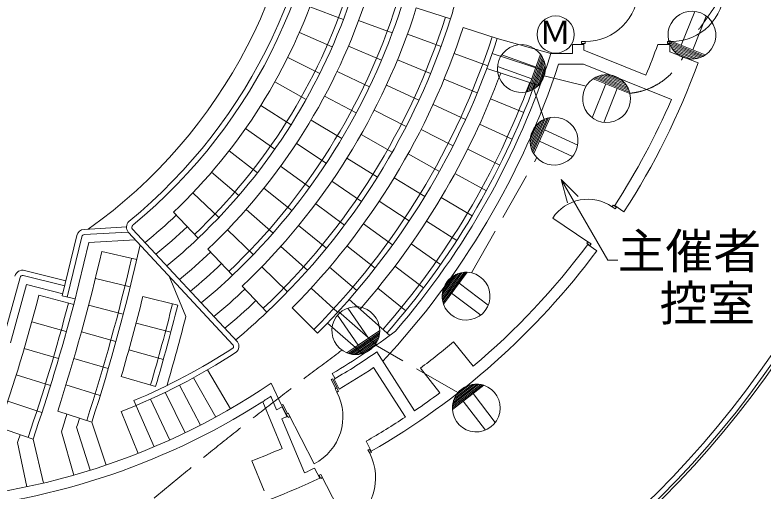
# Model space of a CAD drawing. Units: millimetres, scale not verified. Extents: x -45037 to 38963, y -31304 to 27496.
# Drawn here: x -4983 to 9094, y -14191 to -5232 of the extents above; entities that cross this region are included whole.
import ezdxf
from ezdxf.enums import TextEntityAlignment as Align

# ---------------------------------------------------------------- set-up
doc = ezdxf.new("R2010")
doc.units = ezdxf.units.MM
doc.header["$LTSCALE"] = 300
doc.linetypes.add('DASHED3', pattern=[4, 3, -1])
for name, color, linetype, lineweight in [('1-0_155', 7, 'Continuous', 9), ('8-1', 7, 'Continuous', 9), ('8-2', 7, 'Continuous', 9), ('9-3_舞台音響', 3, 'Continuous', 9)]:
    doc.layers.add(name, color=color, linetype=linetype, lineweight=lineweight)
doc.layers.add('1-A', color=7, linetype='Continuous')
doc.styles.add('HG創英角ｺﾞｼｯｸUB', font='')
doc.styles.add('ＭＳ ゴシック', font='')
doc.styles.get('HG創英角ｺﾞｼｯｸUB').set_extended_font_data('HG創英角ｺﾞｼｯｸUB')
doc.styles.get('ＭＳ ゴシック').set_extended_font_data('MS Gothic')

msp = doc.modelspace()

# ---------------------------------------------------------------- linework, layer by layer
at = {"layer": '1-0_155'}
for p, q in [((566.4, -5078.2), (1197.7, -5317.1)), ((3212.3, -5304.5), (2568.6, -5101.2)), ((1484.2, -5336), (2117.3, -5570.2)), ((370.3, -5559.8), (989, -5829.9)), ((2401.6, -5593.6), (3036.1, -5823.9)), ((5744.6, -5733.3), (5674.6, -5733.3)), ((5674.6, -5733.3), (5674.6, -5768.3)), ((7295.7, -5768.3), (7295.7, -5733.3)), ((1292.7, -5819.5), (1914.4, -6082.3)), ((5510.9, -5787.9), (5510.9, -5960.1)), ((5719.6, -5787.9), (5510.9, -5787.9)), ((7112.9, -5787.9), (7340.7, -5787.9)), ((754.9, -6331.6), (150.5, -6031.1)), ((3279.9, -5958.1), (3913.6, -6190.5)), ((4995.9, -6280.9), (3996.4, -5958.3)), ((5510.9, -5960.1), (5102.5, -5960.1)), ((2214, -6078.6), (2838.2, -6335.4)), ((5714.6, -6160.1), (5247.8, -6160.1)), ((7369.2, -6826), (5714.6, -6160.1)), ((1688.3, -6584.7), (1079.3, -6293.6)), ((3895.1, -6240.9), (4895.2, -6563.6)), ((3091.4, -6442.8), (3715.6, -6699.7)), ((-92.6, -6490.8), (496.1, -6821.1)), ((2618.9, -6838.1), (2006, -6555.2)), ((844.4, -6757.6), (1439.5, -7076.1)), ((3967.7, -6809.7), (4591.8, -7066.9)), ((213.2, -7297), (-358.3, -6937.8)), ((1778.1, -7022.6), (2378.5, -7331.1)), ((3497.7, -7200.9), (2884, -6919.7)), ((1168.5, -7555.7), (588.6, -7210.3)), ((4375, -7566.6), (3760.8, -7286.8)), ((-93.1, -7758.2), (-645.9, -7370.9)), ((2658.2, -7388.1), (3260.4, -7693.1)), ((2117.6, -7813.6), (1530.8, -7480)), ((875.9, -8022.4), (312.4, -7650.9)), ((-954.8, -7789.3), (-422, -8203.6)), ((3003.9, -8175.6), (2414.2, -7847.2)), ((3536.6, -7756), (4140.2, -8058.1)), ((1264.3, -7926.6), (1836.5, -8284.6)), ((562.2, -8475.3), (16.3, -8078.3)), ((-772.7, -8632.1), (-1284.2, -8191.6)), ((2152.4, -8296.5), (2728.8, -8647.7)), ((3887.6, -8540.6), (3295.4, -8216.6)), ((1535.9, -8743.3), (979.3, -8361.5)), ((5295.3, -8331.7), (5411.8, -8766.4)), ((-1633.2, -8577.1), (-1144.3, -9042.5)), ((-299, -8491.8), (228.2, -8913.3)), ((3037.5, -8668.2), (3617.5, -9013.6)), ((1216.1, -9189), (676.1, -8784)), ((2435.4, -9108.7), (1873.2, -8735.2)), ((6302.3, -8819.2), (6476.6, -8936.4)), ((-1535.9, -9433.9), (-2001, -8944.7)), ((-125.5, -9335.6), (-632.9, -8890.5)), ((3330.2, -9476.4), (2763.3, -9110)), ((-3683.5, -9266.5), (-2880.5, -9221.9)), ((-2773, -9260.3), (-793.8, -11385.5)), ((-984.7, -9273.4), (-498.1, -9741.3)), ((355.4, -9193.3), (877.9, -9620.7)), ((2124.2, -9557.9), (1577, -9162.6)), ((-4094.8, -10518.5), (-3821, -9381.2)), ((-3723.8, -9404.6), (-3997.6, -10541.9)), ((-2853.6, -9320.5), (-3678, -9366.4)), ((-874.5, -11445.6), (-2852.1, -9322.1)), ((2473.1, -9541.5), (3026.3, -9928.4)), ((5968.9, -9668.3), (5794.5, -9550.9)), ((-2692, -9835.4), (-3349.7, -9683.6)), ((-1353.6, -9639.9), (-888.9, -10129.5)), ((521.7, -10037.8), (17.8, -9588.7)), ((1795.6, -9994.5), (1264.3, -9578.1)), ((-336.3, -9969.6), (148.3, -10439.5)), ((935.6, -9981), (1450.1, -10417.9)), ((2706, -10368.9), (2167.4, -9962.1)), ((-4022.7, -10235.7), (-4801.8, -10040.2)), ((-5185.8, -11262.3), (-4886.5, -10172.5)), ((-4826.1, -10137.2), (-4047, -10332.7)), ((-3470.2, -10189.4), (-2814.7, -10350.5)), ((-1767.6, -10903.7), (-2082.8, -10146.1)), ((-706.1, -10335.2), (-241.8, -10825.1)), ((1088.4, -10827.4), (591.3, -10370.7)), ((2369.9, -10797.5), (1846.5, -10371.3)), ((-3878.3, -10678.7), (-4531.2, -10507.4)), ((-4094.8, -10518.5), (-3851.8, -10577)), ((-2575.4, -10528.2), (-1920.4, -10691.2)), ((-2944.7, -10863.8), (-3597.9, -10693.5)), ((1304.1, -10587.1), (2073.1, -11261.5)), ((232.1, -10746.7), (710.9, -11222.5)), ((1823.3, -11441.5), (1103.8, -10810.6)), ((-4666.8, -11009.4), (-4016.4, -11190.1)), ((-2051.8, -11204), (-2704.5, -11031.9)), ((898.8, -11029.7), (1567.5, -11616.2)), ((-3732.6, -11195.7), (-3081.9, -11375.3)), ((3639.2, -11843.6), (3271.8, -11381.6)), ((-4162, -11699.5), (-4809.7, -11509.4)), ((-2840.5, -11533.8), (-2190.2, -11714.8)), ((1825.4, -11574.2), (2537.3, -12681.9)), ((-3226.4, -11884.7), (-3874.5, -11696)), ((-924.5, -12642.1), (-1357.5, -11910.6)), ((1765.2, -11869), (2363, -12799.1)), ((2645.6, -11879.5), (3013, -12341.5)), ((-4959.8, -12007.2), (-4314.9, -12206.8)), ((-2335.7, -12223.7), (-2983.4, -12033.7)), ((-1620.5, -12058.2), (-1205.7, -12800.1)), ((1034.6, -12066.8), (988.6, -11977.9)), ((1118.5, -12272.6), (1021.9, -12085.8)), ((-4023.3, -12194.3), (-3378, -12392.1)), ((-1887.1, -12199.2), (-1490.7, -12951.1)), ((-2157, -12333.5), (-1779.3, -13095)), ((-5117, -12502.9), (-4475.2, -12711.7)), ((-2366.5, -13360.9), (-2746.2, -12490)), ((-2071.3, -13231.6), (-2430.1, -12461)), ((-318.9, -12511.6), (46.1, -13389)), ((-60.8, -12663.3), (-166.8, -12408.6)), ((-2985.1, -12695.4), (-2664.7, -13482.8)), ((156.6, -12806.1), (124.4, -12743.9)), ((156.6, -12806.1), (187.7, -12790)), ((41.8, -12831.9), (464.8, -13848.5)), ((-4109.5, -13075.6), (-3876.9, -13893.2)), ((-3569.3, -13801.5), (-3822, -12989.9)), ((-4760.7, -14111.4), (-4935.5, -13279.6)), ((1722.8, -13440.3), (1626.3, -13253.6)), ((1690.9, -13401.5), (1659.8, -13417.6)), ((1723.1, -13463.7), (1690.9, -13401.5)), ((-527.9, -13623.2), (-293.5, -14186.6)), ((751.6, -13947.1), (655.1, -13760.5)), ((740.4, -13892.9), (771.5, -13876.9)), ((772.6, -13955.1), (740.4, -13892.9)), ((771.5, -13876.9), (1263, -14827.3)), ((803.7, -13939.1), (772.6, -13955.1))]:
    msp.add_line(p, q, dxfattribs=at)
for points in [[(5102.5, -5960.1), (4091.6, -5673.8), (3449.2, -5466.5)], [(5674.6, -5768.3), (5744.6, -5768.3), (5744.6, -5733.3)], [(7295.7, -5733.3), (7365.7, -5733.3), (7365.7, -5768.3), (7295.7, -5768.3)], [(5719.6, -5787.9), (5719.6, -5892.6), (6891.2, -6364.1)], [(7340.7, -5787.9), (7340.7, -5923.1), (7870.7, -6133.2)], [(6362, -9846.8), (6170.1, -9846.8), (5295.3, -8331.7), (5613.5, -8649.9)], [(5135.3, -9053.2), (5799.1, -9499.8), (5779.5, -9528.8), (5837.6, -9567.9)], [(-3876.4, -10679.2), (-3595.4, -9512), (-2720.5, -9463.3)], [(5837.6, -9567.9), (5857.1, -9538.8), (5799.1, -9499.8)], [(-5068.3, -11400.9), (-4767.8, -10306.5), (-4083.5, -10478.2)], [(1076, -12330.7), (1043.8, -12268.5), (1080.5, -12249.6), (991.3, -12077.1), (964.7, -12090.9), (1053.8, -12263.4)], [(647, -13678.3), (155.5, -12727.8), (118.9, -12746.8), (29.7, -12574.3), (-160.3, -12163.9)], [(1074.9, -12252.5), (1107.1, -12314.6), (1076, -12330.7)], [(135.6, -12788.3), (43.1, -12609.6), (-60.8, -12663.3)], [(29.7, -12574.3), (56.4, -12560.5), (145.5, -12733)], [(-4179.2, -12690.4), (-3536.7, -12897.2), (-3264, -13702.3)], [(-4447.4, -14041.6), (-4642.7, -13214.3), (-5281.5, -12996.2)], [(1659.8, -13417.6), (1692, -13479.8), (1723.1, -13463.7)]]:
    msp.add_lwpolyline(points, dxfattribs=at)
msp.add_lwpolyline([(6255.8, -8842.1), (6313.8, -8881.2), (6333.4, -8852.2), (6275.3, -8813.1)], close=True, dxfattribs=at)
for centre, radius, start, end in [((-184.1, -1389.3), 18250, 270, 90), ((-9184.1, -1389.3), 9650, 305.33004, 54.66996), ((-9184.1, -1389.3), 10000, 309.39316, 50.60684), ((-9184.1, -1389.3), 10100, 309.50727, 50.55971), ((-5734.1, -1389.3), 18150, 270, 357.31936), ((-5734.1, -1389.3), 18250, 270, 357.33406), ((-5734.1, -1389.3), 18300, 270, 357.34134), ((-5734.1, -1389.3), 18300, 270, 357.34134), ((-9184.1, -1389.3), 13000, 342.47223, 346.70367), ((-9184.1, -1389.3), 10425, 313.55297, 342.13512), ((-9184.1, -1389.3), 11000, 313.55297, 342.13512), ((5744.6, -4733.3), 1000, 270, 0), ((7365.7, -4733.3), 1000, 270, 0), ((-9184.1, -1389.3), 11100, 313.55297, 342.13512), ((-9184.1, -1389.3), 11375, 313.50366, 342.31776), ((-9184.1, -1389.3), 11950, 313.50366, 342.31776), ((-9184.1, -1389.3), 12050, 313.50366, 342.31776), ((-9184.1, -1389.3), 12325, 313.46191, 342.47223), ((-9184.1, -1389.3), 12900, 313.46191, 342.47223), ((-9184.1, -1389.3), 13000, 313.46191, 342.47223), ((-9184.1, -1389.3), 13275, 315.17943, 342.1134), ((-9184.1, -1389.3), 13850, 315.17943, 342.1134), ((-9184.1, -1389.3), 13950, 315.17943, 342.1134), ((-5184.1, -1389.3), 13060, 337.60919, 340.31804), ((-9184.1, -1389.3), 15000, 319.2313, 342.2587), ((-9184.1, -1389.3), 15200, 317.03136, 341.7075), ((-5184.1, -1389.3), 13890, 327.08804, 340.02985), ((-9184.1, -1389.3), 14225, 318.75015, 339.69599), ((-9184.1, -1389.3), 14800, 318.75015, 339.78996), ((-9184.1, -1389.3), 14900, 318.75015, 339.80557), ((-5184.1, -1389.3), 13680, 327.10345, 336.58323), ((5799.1, -9499.8), 800, 55.2227, 146.06473), ((-9184.1, -1389.3), 10500, 309.28996, 313.55296), ((-2730.8, -9227.5), 153.4, 134.15875, 217.9436), ((-3675.2, -9416.3), 150, 93.18549, 166.464), ((-2730.8, -9227.5), 53.4, 134.15875, 217.9436), ((-9184.1, -1389.3), 10800, 309.39211, 313.55296), ((-3675.2, -9416.3), 50, 93.18549, 166.464), ((-39278.4, -1389.3), 37548.7, 342.15277, 347.43153), ((-9184.1, -1389.3), 11100, 309.48872, 313.55297), ((-5184.1, -1389.3), 13680, 310.16393, 323.37248), ((-39278.4, -1389.3), 36873.7, 342.15277, 347.00079), ((-9184.1, -1389.3), 11450, 309.59503, 313.50366), ((-5184.1, -1389.3), 13890, 299.81897, 323.41332), ((-39278.4, -1389.3), 37448.7, 342.15277, 347.00079), ((-9184.1, -1389.3), 11750, 309.6811, 313.50366), ((-4838.3, -10185.7), 150, 75.9141, 164.6437), ((-9184.1, -1389.3), 12050, 309.76287, 313.50366), ((-4838.3, -10185.7), 50, 75.9141, 164.6437), ((-9184.1, -1389.3), 12400, 309.85327, 313.46191), ((-39278.4, -1389.3), 35923.7, 341.14959, 345.29644), ((-39278.4, -1389.3), 37823.7, 343.65487, 346.01799), ((-39278.4, -1389.3), 36498.7, 341.14959, 345.29644), ((-39278.4, -1389.3), 36598.7, 341.14959, 345.29644), ((-39278.4, -1389.3), 38398.7, 343.65487, 346.01799), ((-39278.4, -1389.3), 38498.7, 343.65487, 346.01799), ((-9184.1, -1389.3), 12700, 309.92678, 313.46191), ((-9184.1, -1389.3), 13000, 309.9969, 313.46191), ((-39278.4, -1389.3), 38698.7, 343.77029, 345.76737), ((-5184, -1454.6), 12200, 300.39445, 307.10577), ((-921.6, -11468.4), 152.3, 312.96235, 33.23154), ((-5184.1, -1389.3), 13090, 306.73727, 310.23947), ((-7434.1, -1389.3), 12050, 292.89491, 302.94176), ((-921.6, -11468.4), 52.3, 320.06174, 25.80563), ((-7434.1, -1389.3), 12150, 291.4798, 302.99411), ((-5184, -1454.6), 12310, 300.27392, 304.70857), ((-5184, -1454.6), 12520, 300.22468, 303.714), ((-7434.1, -1389.3), 13000, 269.49315, 304.02311), ((187.7, -12790), 1000, 297.34036, 27.34036), ((-5184.1, -1389.3), 13680, 304.36285, 306.81282), ((-7434.1, -1389.3), 13200, 273.27749, 302.52276), ((-7434.1, -1389.3), 13200, 302.52728, 303.40532), ((-39756.1, -1598.3), 37448.7, 342.15277, 342.68114), ((-5184, -1454.6), 12520, 294.67018, 295.14318), ((-5184.1, -1389.3), 13680, 299.85704, 303.48311), ((-39468.6, -1512.7), 37448.7, 342.15277, 342.42159), ((-39476.6, -1486.9), 36498.7, 341.14959, 341.39513), ((-5184.1, -1389.3), 13090, 290.83666, 293.55076), ((803.7, -13939.1), 1000, 297.34036, 27.34036), ((-5184.1, -1389.3), 13680, 294.38902, 295.2673), ((-5184.1, -1389.3), 13890, 287.29269, 295.29866)]:
    msp.add_arc(centre, radius, start, end, dxfattribs=at)
at = {"layer": '8-1'}
for p, q in [((7552.9, -5800.8), (7809, -5164.5)), ((7770.3, -5888.2), (8026.4, -5252)), ((8007.9, -5983.9), (7315.3, -5705.1)), ((7982.5, -5999.8), (7322.6, -5734.3)), ((7954.7, -6014.8), (7332.3, -5764.4)), ((7923.8, -6028.6), (7345, -5795.7)), ((7889.3, -6041), (7361.3, -5828.5)), ((7849.9, -6051.3), (7382.6, -5863.2)), ((7803.4, -6058.8), (7411, -5900.9)), ((4822.2, -6214.1), (4176.1, -5983.9)), ((4908.1, -5972.8), (4657.6, -6676.1)), ((4925.1, -5997.5), (4686.4, -6667.7)), ((4941.2, -6024.8), (4716.1, -6656.7)), ((7744.3, -6061.2), (7451.9, -5943.6)), ((7645.7, -6047.7), (7532.3, -6002.1)), ((4956.2, -6055), (4746.9, -6642.8)), ((4969.9, -6089), (4779, -6625.2)), ((4981.9, -6127.9), (4812.8, -6602.5)), ((4991.2, -6174.2), (4849.3, -6572.6)), ((4743.5, -6434.8), (4097.5, -6204.7)), ((4996, -6233.1), (4890.3, -6530)), ((4986.6, -6332.1), (4945.5, -6447.3)), ((5896.8, -6433.5), (6589.3, -6712.2)), ((5922.2, -6417.5), (6582.1, -6683.1)), ((5950, -6402.5), (6572.4, -6653)), ((5980.8, -6388.7), (6559.7, -6621.6)), ((6015.4, -6376.4), (6543.4, -6588.9)), ((6054.8, -6366), (6522.1, -6554.1)), ((6101.3, -6358.6), (6493.7, -6516.5)), ((6160.4, -6356.1), (6452.8, -6473.8)), ((6259, -6369.6), (6372.4, -6415.2)), ((6134.4, -6529.1), (5878.3, -7165.3)), ((6351.8, -6616.6), (6095.7, -7252.8)), ((4750.1, -7787.8), (5028.8, -7177.5)), ((4763.8, -7816.3), (5059.3, -7169.2)), ((4778.7, -7842.4), (5088.7, -7163.3)), ((4713.2, -7634.7), (4888.8, -7249.9)), ((4713.4, -7575.5), (4844.3, -7288.9)), ((4718.5, -7681.5), (4927.7, -7223.3)), ((4727, -7721.4), (4963.4, -7203.6)), ((4737.8, -7756.4), (4996.9, -7188.8)), ((4731.4, -7477.7), (4782.2, -7366.5)), ((4982.4, -7396.3), (5606.2, -7681.2)), ((4885, -7609.5), (5508.9, -7894.3)), ((3056.3, -10542.3), (3398.2, -10087.3)), ((3056.5, -10501.6), (3359.2, -10098.9)), ((3059.3, -10578.9), (3434.2, -10080)), ((3061.4, -10454.7), (3315.5, -10116.5)), ((3064.6, -10612.2), (3467.7, -10075.9)), ((3071.9, -10643), (3499.3, -10074.3)), ((3080.8, -10671.7), (3529.3, -10074.8)), ((3074.3, -10397), (3263.6, -10145.1)), ((3112.8, -10305.3), (3186.3, -10207.6)), ((3375.4, -10279.6), (3923.7, -10691.6)), ((3234.6, -10466.9), (3782.9, -10878.9)), ((1669.3, -11314.2), (1282.6, -10747.8)), ((1475.8, -11446.3), (1089.1, -10880)), ((1880.8, -11169.7), (1264.3, -11590.7)), ((1880, -11199.7), (1292.5, -11600.9)), ((1877, -11231.2), (1323, -11609.6)), ((1871.4, -11264.5), (1356, -11616.4)), ((1862.4, -11300.1), (1392.4, -11621)), ((1849.1, -11338.6), (1433.1, -11622.7)), ((1829.5, -11381.4), (1480.2, -11620)), ((1798.6, -11431.9), (1538.4, -11609.6)), ((1732.7, -11506.4), (1631.8, -11575.3)), ((3247.7, -12625.9), (3812.3, -12193.2)), ((3248.5, -12655.9), (3841.1, -12201.8)), ((3249, -12594.3), (3781.5, -12186.2)), ((3252.8, -12560.8), (3748.1, -12181.2)), ((3259.8, -12524.8), (3711.5, -12178.6)), ((3270.9, -12485.6), (3670.8, -12179.2)), ((3288.2, -12441.7), (3623.9, -12184.5)), ((3316.2, -12389.6), (3566.3, -12198)), ((3378, -12311.7), (3475, -12237.3)), ((3637.8, -12357.6), (4055, -12902)), ((3451.8, -12500.1), (3869, -13044.5))]:
    msp.add_line(p, q, dxfattribs=at)
for centre, start, end in [((7755.5, -5611.3), 304.1243, 192.03328), ((7755.5, -5611.3), 192.03328, 304.1243), ((7755.5, -5611.3), 192.03328, 304.1243), ((4546.1, -6240.1), 36.43969, 284.34867), ((4546.1, -6240.1), 284.34867, 36.43969), ((4546.1, -6240.1), 284.34867, 36.43969), ((6149.2, -6806), 124.1243, 12.03328), ((6149.2, -6806), 12.03328, 124.1243), ((6149.2, -6806), 12.03328, 124.1243), ((5162.3, -7607.3), 99.41298, 211.504), ((5162.3, -7607.3), 99.41298, 211.504), ((5162.3, -7607.3), 211.504, 99.41298), ((3506, -10524.2), 87.03122, 199.12223), ((3506, -10524.2), 87.03122, 199.12223), ((3506, -10524.2), 199.12223, 87.03122), ((1430.8, -11172.7), 0.37335, 248.28234), ((1430.8, -11172.7), 248.28234, 0.37335), ((1430.8, -11172.7), 248.28234, 0.37335), ((3697.7, -12628.4), 71.41828, 183.5093), ((3697.7, -12628.4), 71.41828, 183.5093), ((3697.7, -12628.4), 183.5093, 71.41828)]:
    msp.add_arc(centre, 450, start, end, dxfattribs=at)
at = {"layer": '8-2', "linetype": 'DASHED3'}
for p, q in [((5763.5, -6574.2), (4973.6, -6380.7)), ((4974, -7198.6), (4778.3, -6625.6)), ((3606.8, -10085.7), (4836.6, -7917.7)), ((3353.3, -12338.7), (1794, -11438.5))]:
    msp.add_line(p, q, dxfattribs=at)
for centre, radius, start, end in [((3370, -2022), 5699.7, 322.32398, 73.60983), ((6471.9, -5460.2), 1250.9, 275.32003, 333.32348), ((49216.5, -76177.8), 80538.6, 126.62364, 130.87452)]:
    msp.add_arc(centre, radius, start, end, dxfattribs=at)
at = {"layer": '9-3_舞台音響'}
msp.add_circle((5191.8, -5600.3), 350, dxfattribs=at)

# ---------------------------------------------------------------- texts
at = {"layer": '1-A', "style": 'HG創英角ｺﾞｼｯｸUB'}
for s, p in [('主催者', (6357.1, -10203.2)), ('控室', (7147.7, -11183.9))]:
    msp.add_text(s, height=659.8, dxfattribs=at).set_placement(p, align=Align.BOTTOM_LEFT)
at = {"layer": '9-3_舞台音響', "style": 'ＭＳ ゴシック'}
msp.add_text('Ｍ', height=439.9, dxfattribs=at).set_placement((4881.6, -5910.9), align=Align.BOTTOM_LEFT)

doc.saveas('drawing.dxf')
